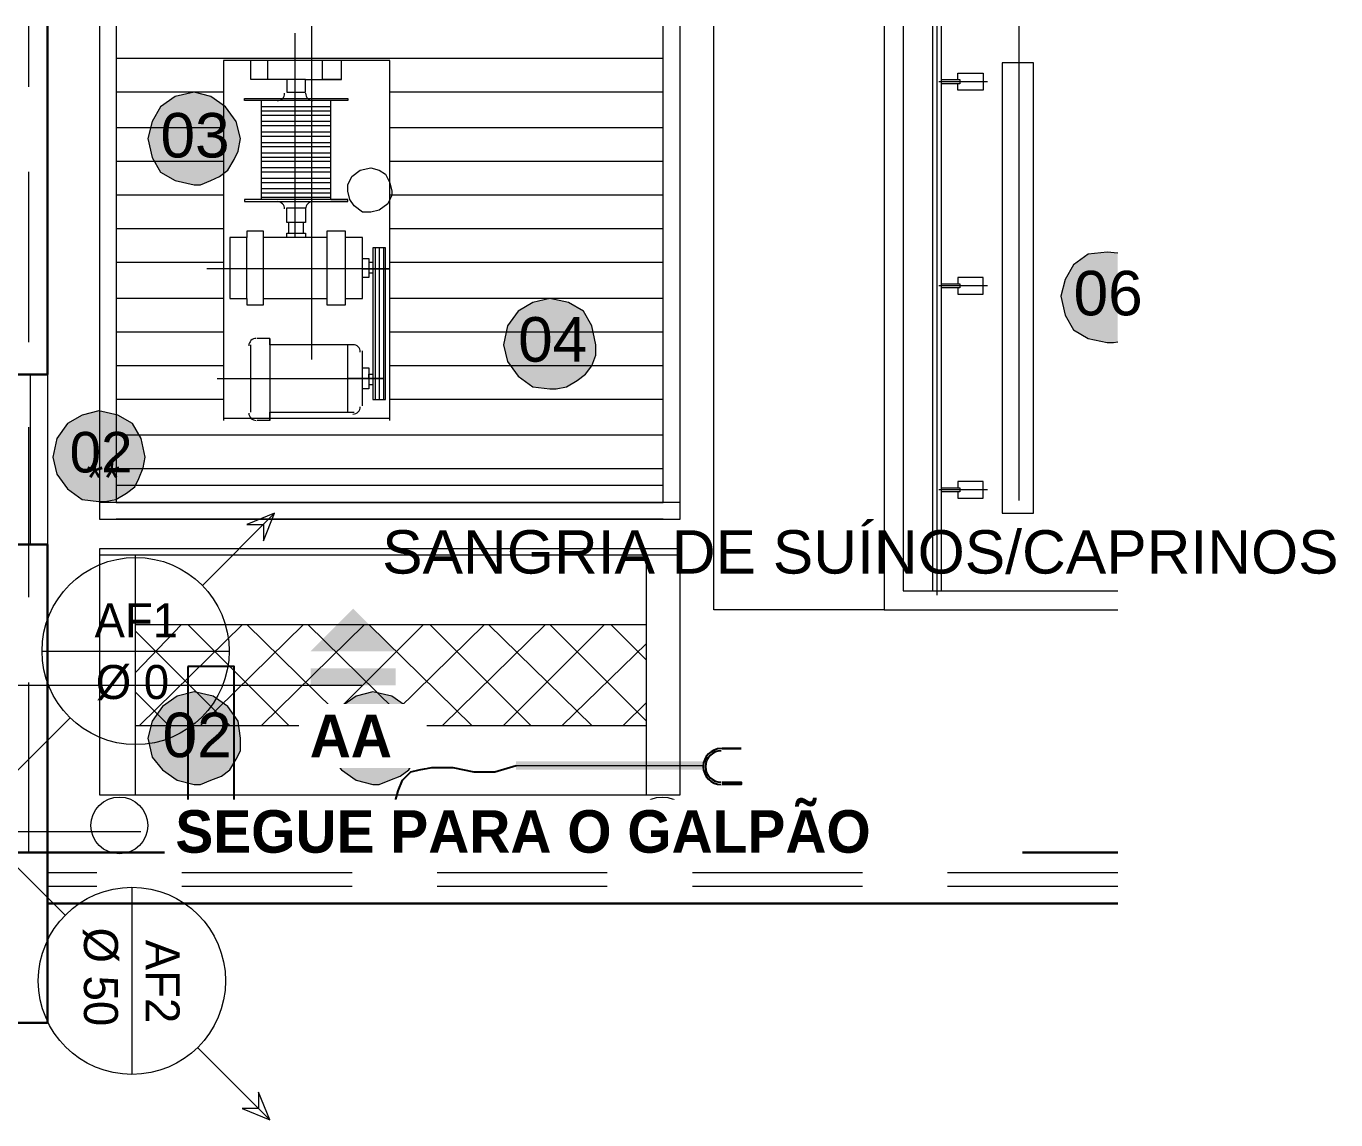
# Model space of a CAD drawing. Header units: metres. Extents: x 149 to 429, y -3 to 162.
# Drawn here: x 237.993 to 241.841, y 98.534 to 101.747 of the extents above; entities that cross this region are included whole.
import ezdxf

# ---------------------------------------------------------------- set-up
doc = ezdxf.new("R2010")
doc.units = ezdxf.units.M
doc.linetypes.add('IMPORT-Dashed _3_', pattern=[0.75, 0.5, -0.25])
doc.layers.add('1053_ARQ_BASE_MATADOURO_dwg', color=7, linetype='Continuous', lineweight=5, true_color=0x767676)
for name, color, linetype, lineweight in [('A-ANNO-NOTE', 7, 'Continuous', 5), ('A-ESQ-PORTAS', 7, 'Continuous', 20), ('A-ESTRUTURA', 7, 'Continuous', 30), ('A-PAREDE', 7, 'Continuous', 30), ('A-TEXTO1', 7, 'Continuous', 5), ('A-VISTA03', 7, 'Continuous', 9), ('A_PROJEÇÃO', 7, 'IMPORT-Dashed _3_', 5), ('G-ANNO-SYMB', 7, 'Continuous', 5), ('G-ANNO-TEXT', 7, 'Continuous', 5), ('PDF_equip 1020', 7, 'Continuous', 5), ('PDF_equip inox', 7, 'Continuous', 5), ('PDF_EQUIPAMENTOS', 7, 'Continuous', 5), ('PDF_Text', 7, 'Continuous', 5)]:
    doc.layers.add(name, color=color, linetype=linetype, lineweight=lineweight)
doc.styles.add('Arial_1', font='arial.ttf', dxfattribs={"height": 0.1308})
doc.styles.add('Arial_2', font='arial.ttf', dxfattribs={"height": 0.09156})
doc.styles.add('Arial_3', font='arial.ttf', dxfattribs={"height": 0.119028})
doc.styles.add('Arial_5', font='arial.ttf', dxfattribs={"height": 0.1275})
doc.styles.add('Century Gothic_6', font='GOTHIC.TTF', dxfattribs={"height": 0.1})
doc.styles.add('Century Gothic_B_2', font='GOTHICB.TTF', dxfattribs={"height": 0.125})

# ---------------------------------------------------------------- blocks, each defined once
blk = doc.blocks.new('1053_ARQ_BASE_MATADOURO_dwg_arq geral tgov-4039641-SERINGA SUÍNOS')
at = {"layer": 'A-ESQ-PORTAS', "color": 253, "true_color": 0xaaaaaa}
blk.add_line((29.4296, 17.0382), (29.4296, 17.5382), dxfattribs=at)
at = {"layer": 'A-ESTRUTURA', "color": 253, "true_color": 0xaaaaaa, "flags": 128}
blk.add_lwpolyline([(29.2796, 15.6332), (29.2796, 16.1332), (29.4796, 16.1332), (29.4796, 15.6332)], close=True, dxfattribs=at)
at = {"layer": 'A-PAREDE', "color": 253, "true_color": 0xaaaaaa}
blk.add_line((29.4796, 15.9832), (32.6243, 15.9832), dxfattribs=at)
at = {"layer": 'A-PAREDE', "color": 253, "true_color": 0xaaaaaa, "flags": 128}
for points in [[(29.4796, 18.5614), (29.4796, 17.5382), (29.3296, 17.5382), (29.3296, 18.5614)], [(29.3296, 16.1332), (29.3296, 17.0382), (29.4796, 17.0382), (29.4796, 16.1332), (32.6243, 16.1332)]]:
    blk.add_lwpolyline(points, dxfattribs=at)
at = {"layer": 'A-VISTA03', "color": 253, "true_color": 0xaaaaaa}
blk.add_line((29.4796, 17.5382), (29.4796, 17.0382), dxfattribs=at)
at = {"layer": 'A_PROJEÇÃO', "color": 253, "true_color": 0xaaaaaa}
for p, q in [((29.4246, 16.1332), (29.4246, 18.5614)), ((32.6243, 16.0732), (29.4796, 16.0732)), ((32.6243, 16.0332), (29.4796, 16.0332))]:
    blk.add_line(p, q, dxfattribs=at)
at = {"layer": 'A-TEXTO1', "insert": (30.4627, 17.0804), "char_height": 0.1275, "width": 3.354465, "attachment_point": 1, "line_spacing_factor": 0.941778, "style": 'Arial_5'}
blk.add_mtext('SANGRIA DE SUÍNOS/CAPRINOS', dxfattribs=at)
blk = doc.blocks.new('1053_ARQ_BASE_MATADOURO_dwg_ARQ GALPAO TGOV-4039645-SERINGA SUÍNOS')
at = {"layer": 'PDF_EQUIPAMENTOS', "true_color": 0xe2e2e2}
blk.add_hatch(color=254, dxfattribs=at).paths.add_polyline_path([(-10.9861, 6.5208), (-10.6585, 6.5208), (-10.6585, 6.5455), (-11.2087, 6.5455), (-11.2087, 6.5208), (-11.1098, 6.5208)])
at = {"layer": 'PDF_Text', "true_color": 0xe2e2e2}
h = blk.add_hatch(color=254, dxfattribs=at)
h.paths.add_polyline_path([(-11.6291, 6.4775), (-11.6105, 6.4775), (-11.5487, 6.5022), (-11.524, 6.5208), (-11.5054, 6.5517), (-11.4931, 6.5764), (-11.4931, 6.6135), (-11.4993, 6.663), (-11.5302, 6.7062), (-11.5735, 6.7372), (-11.6291, 6.7495), (-11.6786, 6.7372), (-11.7218, 6.7062), (-11.7527, 6.663), (-11.7589, 6.6135), (-11.7527, 6.5579), (-11.7218, 6.5208), (-11.6786, 6.4899)])
h.paths.add_polyline_path([(-12.1546, 6.4775), (-12.1361, 6.4775), (-12.0742, 6.5022), (-12.0495, 6.5208), (-12.031, 6.5517), (-12.0186, 6.5764), (-12.0186, 6.6135), (-12.0248, 6.663), (-12.0557, 6.7062), (-12.099, 6.7372), (-12.1546, 6.7495), (-12.2041, 6.7372), (-12.2473, 6.7062), (-12.2782, 6.663), (-12.2906, 6.6135), (-12.2782, 6.5579), (-12.2473, 6.5208), (-12.2041, 6.4899)])
h.paths.add_polyline_path([(-11.0912, 7.6398), (-11.0603, 7.646), (-11.0294, 7.6645), (-11.0047, 7.6831), (-10.9861, 7.7078), (-10.9738, 7.7387), (-10.9738, 7.7696), (-10.9861, 7.8253), (-11.0109, 7.8685), (-11.0541, 7.8933), (-11.1098, 7.9056), (-11.1592, 7.8933), (-11.2025, 7.8685), (-11.2334, 7.8253), (-11.2458, 7.7696), (-11.2334, 7.7202), (-11.2025, 7.6769), (-11.1592, 7.646), (-11.1098, 7.6398)])
h.paths.add_polyline_path([(-9.4714, 7.7758), (-9.4529, 7.7758), (-9.4405, 7.7783), (-9.4405, 8.0382), (-9.4714, 8.0416), (-9.5271, 8.0355), (-9.5704, 8.0046), (-9.5951, 7.9613), (-9.6074, 7.9118), (-9.5951, 7.8562), (-9.5704, 7.8129), (-9.5271, 7.7882)])
h.paths.add_polyline_path([(-12.1361, 8.2395), (-12.1051, 8.2518), (-12.0804, 8.2642), (-12.0557, 8.2828), (-12.0371, 8.3137), (-12.0248, 8.3384), (-12.0186, 8.3755), (-12.031, 8.425), (-12.0619, 8.4682), (-12.1051, 8.4991), (-12.1546, 8.5115), (-12.2102, 8.4991), (-12.2535, 8.4682), (-12.2782, 8.425), (-12.2906, 8.3755), (-12.2782, 8.3199), (-12.2535, 8.2766), (-12.2102, 8.2518), (-12.1546, 8.2395)])
blk.add_hatch(color=254, dxfattribs=at).paths.add_polyline_path([(-12.4156, 7.3089), (-12.3847, 7.3151), (-12.3537, 7.3337), (-12.329, 7.3522), (-12.3166, 7.3769), (-12.3043, 7.4079), (-12.2981, 7.4388), (-12.3105, 7.4944), (-12.3352, 7.5377), (-12.3785, 7.5624), (-12.4341, 7.5748), (-12.4836, 7.5624), (-12.5269, 7.5377), (-12.5578, 7.4944), (-12.5701, 7.4388), (-12.5578, 7.3893), (-12.5269, 7.346), (-12.4836, 7.3151), (-12.4341, 7.3089)])
at = {"layer": 'PDF_equip 1020', "color": 253, "lineweight": 9, "true_color": 0xaaaaaa}
for p, q in [((-12.3833, 8.7055), (-12.3833, 7.3059)), ((-10.7759, 8.6104), (-12.3833, 8.6104)), ((-12.068, 8.5115), (-12.3833, 8.5115)), ((-10.7759, 8.5115), (-11.5796, 8.5115)), ((-12.068, 8.4064), (-12.3833, 8.4064)), ((-10.7759, 8.4064), (-11.5796, 8.4064)), ((-12.068, 8.3075), (-12.3833, 8.3075)), ((-10.7759, 8.3075), (-11.5796, 8.3075)), ((-12.068, 8.2086), (-12.3833, 8.2086)), ((-10.7759, 8.2086), (-11.5796, 8.2086)), ((-12.068, 8.1097), (-12.3833, 8.1097)), ((-10.7759, 8.1097), (-11.5796, 8.1097)), ((-12.068, 8.0107), (-12.3833, 8.0107)), ((-10.7759, 8.0107), (-11.5796, 8.0107)), ((-12.068, 7.9056), (-12.3833, 7.9056)), ((-10.7759, 7.9056), (-11.5796, 7.9056)), ((-12.068, 7.8067), (-12.3833, 7.8067)), ((-10.7759, 7.8067), (-11.5796, 7.8067)), ((-12.068, 7.7078), (-12.3833, 7.7078)), ((-10.7759, 7.7078), (-11.5796, 7.7078)), ((-12.068, 7.6089), (-12.3833, 7.6089)), ((-10.7759, 7.5038), (-12.3833, 7.5038)), ((-10.7759, 7.4049), (-12.3833, 7.4049)), ((-10.7759, 7.3554), (-12.3833, 7.3554)), ((-10.7265, 7.3059), (-12.4328, 7.3059)), ((-10.7759, 7.2565), (-12.3833, 7.2565))]:
    blk.add_line(p, q, dxfattribs=at)
at = {"layer": 'PDF_equip 1020', "color": 253, "true_color": 0xaaaaaa}
for p, q in [((-11.8578, 8.19), (-11.8578, 8.6846)), ((-11.9382, 8.5486), (-11.9382, 8.6042)), ((-11.9568, 8.1962), (-11.9568, 8.4868)), ((-11.7527, 8.4682), (-11.9568, 8.4682)), ((-11.7527, 8.1962), (-11.7527, 8.4868)), ((-11.7527, 8.4559), (-11.9568, 8.4559)), ((-11.7527, 8.4435), (-11.9568, 8.4435)), ((-11.7527, 8.425), (-11.9568, 8.425)), ((-11.7527, 8.4126), (-11.9568, 8.4126)), ((-11.7527, 8.394), (-11.9568, 8.394)), ((-11.7527, 8.3817), (-11.9568, 8.3817)), ((-11.7527, 8.3631), (-11.9568, 8.3631)), ((-11.7527, 8.3508), (-11.9568, 8.3508)), ((-11.7527, 8.3322), (-11.9568, 8.3322)), ((-11.7527, 8.3199), (-11.9568, 8.3199)), ((-11.7527, 8.3075), (-11.9568, 8.3075)), ((-11.7527, 8.2889), (-11.9568, 8.2889)), ((-11.7527, 8.2766), (-11.9568, 8.2766)), ((-11.7527, 8.258), (-11.9568, 8.258)), ((-11.7527, 8.2457), (-11.9568, 8.2457)), ((-11.7527, 8.2271), (-11.9568, 8.2271)), ((-11.7527, 8.2148), (-11.9568, 8.2148)), ((-11.7527, 8.2024), (-11.9568, 8.2024)), ((-11.8764, 8.0973), (-11.8764, 8.1282)), ((-11.7651, 8.0849), (-11.9506, 8.0849)), ((-11.6291, 8.0107), (-11.6415, 8.0107)), ((-11.6291, 7.9798), (-11.6415, 7.9798)), ((-11.9506, 7.9056), (-11.7651, 7.9056)), ((-11.932, 7.7882), (-11.9691, 7.7882)), ((-11.9877, 7.5718), (-11.9877, 7.7696)), ((-11.7033, 7.5718), (-11.7033, 7.7696)), ((-11.66, 7.5903), (-11.66, 7.7511)), ((-11.6415, 7.6522), (-11.6291, 7.6522)), ((-10.7759, 7.6089), (-11.5796, 7.6089)), ((-11.5796, 7.5532), (-12.068, 7.5532)), ((-11.932, 7.5471), (-11.9691, 7.5471)), ((-10.7265, 7.1514), (-12.4328, 7.1514)), ((-12.3277, 7.1514), (-12.3277, 6.4466)), ((-10.8254, 6.4466), (-10.8254, 7.1514)), ((-12.3277, 6.9474), (-10.8254, 6.9474)), ((-12.1917, 6.9474), (-12.3277, 6.8052)), ((-12.3277, 6.9288), (-12.0495, 6.6506)), ((-12.0124, 6.9474), (-12.3153, 6.6506)), ((-12.1731, 6.9474), (-11.8764, 6.6506)), ((-11.8331, 6.9474), (-12.1361, 6.6506)), ((-12, 6.9474), (-11.6971, 6.6506)), ((-11.6538, 6.9474), (-11.9568, 6.6506)), ((-11.8207, 6.9474), (-11.5178, 6.6506)), ((-11.4807, 6.9474), (-11.7775, 6.6506)), ((-11.6415, 6.9474), (-11.3385, 6.6506)), ((-11.3014, 6.9474), (-11.6044, 6.6506)), ((-11.4622, 6.9474), (-11.1654, 6.6506)), ((-11.1221, 6.9474), (-11.4251, 6.6506)), ((-11.2891, 6.9474), (-10.9861, 6.6506)), ((-10.949, 6.9474), (-11.2458, 6.6506)), ((-11.1098, 6.9474), (-10.8254, 6.663)), ((-10.9305, 6.9474), (-10.8254, 6.8423)), ((-10.8254, 6.8917), (-11.0727, 6.6506)), ((-12.3277, 6.7495), (-12.2288, 6.6506)), ((-10.8254, 6.7186), (-10.8934, 6.6506)), ((-12.3277, 6.6506), (-10.8254, 6.6506))]:
    blk.add_line(p, q, dxfattribs=at)
at = {"layer": 'PDF_equip 1020', "color": 253, "lineweight": 9, "true_color": 0xaaaaaa, "flags": 128}
for points in [[(-12.4328, 8.7055), (-12.4328, 7.2565), (-10.7265, 7.2565), (-10.7265, 8.7055)], [(-12.3833, 7.3059), (-10.7759, 7.3059), (-10.7759, 8.7055)], [(-10.1268, 6.9906), (-10.6275, 6.9906), (-10.6275, 8.7055)]]:
    blk.add_lwpolyline(points, dxfattribs=at)
at = {"layer": 'PDF_equip 1020', "color": 253, "true_color": 0xaaaaaa, "flags": 128}
for points in [[(-11.5796, 7.5471), (-11.5796, 8.6042), (-12.068, 8.6042), (-12.068, 7.5471)], [(-11.8826, 8.5486), (-11.9877, 8.5486), (-11.9877, 8.6042)], [(-11.8269, 8.5486), (-11.7218, 8.5486), (-11.7218, 8.6042)], [(-11.7218, 8.5486), (-11.7775, 8.5486), (-11.7775, 8.6042)], [(-11.8022, 8.19), (-11.7033, 8.19), (-11.7033, 8.1962), (-12.0062, 8.1962), (-12.0062, 8.19), (-11.9073, 8.19), (-11.8269, 8.19)], [(-11.8826, 8.0849), (-11.8826, 8.0973), (-11.8269, 8.0973), (-11.8269, 8.0849), (-11.8578, 8.0849), (-11.8578, 8.19), (-11.7033, 8.19), (-11.7527, 8.19)], [(-11.8578, 8.0973), (-11.8331, 8.0973), (-11.8331, 8.1282)], [(-12, 7.9056), (-12, 7.8871), (-11.9506, 7.8871), (-11.9506, 8.1035), (-12, 8.1035), (-12, 8.0849)], [(-11.7095, 7.9056), (-11.6786, 7.9056), (-11.66, 7.9056), (-11.66, 8.0849), (-11.7095, 8.0849)], [(-11.6291, 8.054), (-11.6291, 7.8438), (-11.6291, 7.6089), (-11.592, 7.6089), (-11.592, 7.8438), (-11.592, 8.054), (-11.6291, 8.054), (-11.6291, 7.9922)], [(-11.6229, 8.054), (-11.6229, 7.8438), (-11.6229, 7.6089)], [(-11.6105, 8.054), (-11.6105, 7.8438), (-11.6105, 7.6089)], [(-11.5982, 8.054), (-11.5982, 7.8438), (-11.5982, 7.6089)], [(-11.66, 8.0231), (-11.6415, 8.0231), (-11.6415, 7.9675), (-11.66, 7.9675)], [(-11.66, 7.9922), (-11.5796, 7.9922), (-12.1175, 7.9922)], [(-11.6847, 7.7696), (-11.932, 7.7696), (-11.932, 7.7882), (-11.932, 7.5718), (-11.932, 7.5471), (-11.932, 7.5718), (-11.6847, 7.5718)], [(-12.0866, 7.6707), (-11.5982, 7.6707), (-11.7033, 7.6707), (-11.66, 7.6707), (-11.66, 7.7016), (-11.6415, 7.7016), (-11.6415, 7.6398), (-11.66, 7.6398)], [(-11.6415, 7.6893), (-11.6415, 7.6707), (-11.6415, 7.6831), (-11.6291, 7.6831)]]:
    blk.add_lwpolyline(points, dxfattribs=at)
at = {"layer": 'PDF_equip 1020', "color": 253, "lineweight": 9, "true_color": 0xaaaaaa, "flags": 128}
blk.add_lwpolyline([(-9.7806, 7.275), (-9.6878, 7.275), (-9.6878, 8.5981), (-9.7806, 8.5981)], close=True, dxfattribs=at)
at = {"layer": 'PDF_equip 1020', "color": 253, "true_color": 0xaaaaaa, "flags": 128}
for points in [[(-11.8826, 8.5115), (-11.8269, 8.5115), (-11.8269, 8.5486), (-11.8826, 8.5486)], [(-12.0062, 8.493), (-11.8022, 8.493), (-11.7033, 8.493), (-11.7033, 8.4868), (-12.0062, 8.4868)], [(-11.6353, 8.1591), (-11.66, 8.1591), (-11.6847, 8.1777), (-11.6971, 8.1962), (-11.7033, 8.2209), (-11.7033, 8.2395), (-11.6909, 8.2642), (-11.6662, 8.2828), (-11.6353, 8.2889), (-11.6105, 8.2828), (-11.592, 8.2704), (-11.5796, 8.2457), (-11.5735, 8.2209), (-11.5735, 8.2086), (-11.5858, 8.1838), (-11.6105, 8.1653)], [(-11.8826, 8.1715), (-11.8269, 8.1715), (-11.8269, 8.1282), (-11.8826, 8.1282)], [(-12.0495, 8.0849), (-12.0495, 7.9056), (-12, 7.9056), (-12, 8.0849)], [(-11.7095, 8.1035), (-11.7651, 8.1035), (-11.7651, 7.8871), (-11.7095, 7.8871)], [(-10.7265, 7.1699), (-12.4328, 7.1699), (-12.4328, 7.1514), (-12.4328, 6.4466), (-10.7265, 6.4466), (-10.7265, 7.1514)]]:
    blk.add_lwpolyline(points, close=True, dxfattribs=at)
at = {"layer": 'PDF_equip 1020', "color": 253, "true_color": 0xaaaaaa}
for centre in [(-12.3741, 6.3569), (-10.779, 6.3569)]:
    blk.add_circle(centre, 0.0835, dxfattribs=at)
for centre, start, end in [((-11.9104, 8.5084), 269.9999, 0.0001), ((-11.8053, 8.5084), 179.9999, 270.0001), ((-11.9104, 8.1684), 359.9999, 90.0001), ((-11.8053, 8.1684), 89.9999, 180.0001), ((-11.9722, 7.7665), 89.9999, 180.0001), ((-11.6878, 7.748), 359.9999, 90.0001), ((-11.6878, 7.5872), 269.9999, 0.0001), ((-11.9722, 7.5687), 179.9999, 270.0001)]:
    blk.add_arc(centre, 0.0216, start, end, dxfattribs=at)
at = {"layer": 'PDF_equip inox', "color": 253, "lineweight": 9, "true_color": 0xaaaaaa}
for p, q in [((-9.9846, 8.7055), (-9.9846, 7.0463)), ((-9.9722, 8.7055), (-9.9722, 7.0339)), ((-9.9598, 8.7055), (-9.9598, 7.0463)), ((-9.8238, 8.5424), (-9.966, 8.5424)), ((-9.8238, 7.9427), (-9.966, 7.9427)), ((-9.8238, 7.343), (-9.966, 7.343))]:
    blk.add_line(p, q, dxfattribs=at)
at = {"layer": 'PDF_equip inox', "color": 253, "lineweight": 9, "true_color": 0xaaaaaa, "flags": 128}
for points in [[(-10.1268, 8.7055), (-10.1268, 6.9906), (-9.4405, 6.9906)], [(-10.0711, 8.7055), (-10.0711, 7.0463), (-9.4405, 7.0463)], [(-9.9598, 8.5486), (-9.9042, 8.5486), (-9.9042, 8.5362), (-9.9598, 8.5362)], [(-9.9104, 8.5486), (-9.9104, 8.5672), (-9.8362, 8.5672), (-9.8362, 8.5177), (-9.9104, 8.5177), (-9.9104, 8.5362)], [(-9.9104, 7.9365), (-9.9104, 7.918), (-9.8362, 7.918), (-9.8362, 7.9675), (-9.9104, 7.9675), (-9.9104, 7.9489)], [(-9.9598, 7.9489), (-9.9042, 7.9489), (-9.9042, 7.9365), (-9.9598, 7.9365)], [(-9.9104, 7.3369), (-9.9104, 7.3183), (-9.8362, 7.3183), (-9.8362, 7.3678), (-9.9104, 7.3678), (-9.9104, 7.3492)], [(-9.9598, 7.3492), (-9.9042, 7.3492), (-9.9042, 7.3369), (-9.9598, 7.3369)]]:
    blk.add_lwpolyline(points, dxfattribs=at)
at = {"layer": 'PDF_EQUIPAMENTOS', "color": 253, "true_color": 0xaaaaaa}
for p, q in [((-11.8084, 7.7263), (-11.8084, 8.7055)), ((-9.7311, 8.7055), (-9.7311, 7.3121)), ((-11.2087, 6.5331), (-10.6585, 6.5331))]:
    blk.add_line(p, q, dxfattribs=at)
at = {"layer": 'PDF_EQUIPAMENTOS', "color": 253, "lineweight": 25, "true_color": 0xaaaaaa, "flags": 128}
for points in [[(-12.1731, 6.8237), (-12.1731, 6.3291), (-12.0371, 6.3291), (-12.0371, 6.8237)], [(-10.5472, 6.5826), (-10.6028, 6.5826)]]:
    blk.add_lwpolyline(points, close=True, dxfattribs=at)
for points in [[(-12.0371, 6.3291), (-11.9877, 6.3044), (-11.9258, 6.2858), (-11.8888, 6.2797), (-11.8578, 6.2858), (-11.8393, 6.292), (-11.8331, 6.3044), (-11.8269, 6.3353), (-11.8269, 6.3662), (-11.8207, 6.3786), (-11.8084, 6.3848), (-11.7775, 6.3909), (-11.7404, 6.3848), (-11.6786, 6.3662), (-11.6476, 6.36), (-11.6167, 6.36), (-11.592, 6.3662), (-11.5735, 6.3909), (-11.5549, 6.459), (-11.5425, 6.4899), (-11.5178, 6.5146), (-11.4931, 6.5208), (-11.456, 6.527), (-11.3942, 6.527), (-11.3323, 6.5146), (-11.2705, 6.5146), (-11.2087, 6.5331)], [(-10.6028, 6.4837), (-10.5472, 6.4837), (-10.5472, 6.4775), (-10.6028, 6.4775)]]:
    blk.add_lwpolyline(points, dxfattribs=at)
at = {"layer": 'PDF_EQUIPAMENTOS', "color": 253, "lineweight": 25, "true_color": 0xaaaaaa}
for radius in [0.0526, 0.0464]:
    blk.add_arc((-10.6059, 6.5301), radius, 90, 270, dxfattribs=at)
at = {"layer": 'PDF_Text', "color": 253, "true_color": 0xaaaaaa, "flags": 128}
for points in [[(-12.0186, 8.3755), (-12.031, 8.425), (-12.0619, 8.4682), (-12.1051, 8.4991), (-12.1546, 8.5115), (-12.2102, 8.4991), (-12.2535, 8.4682), (-12.2782, 8.425), (-12.2906, 8.3755), (-12.2782, 8.3199), (-12.2535, 8.2766), (-12.2102, 8.2518), (-12.1546, 8.2395), (-12.1361, 8.2395), (-12.1051, 8.2518), (-12.0804, 8.2642), (-12.0557, 8.2828), (-12.0371, 8.3137), (-12.0248, 8.3384)], [(-10.9738, 7.7696), (-10.9861, 7.8253), (-11.0109, 7.8685), (-11.0541, 7.8933), (-11.1098, 7.9056), (-11.1592, 7.8933), (-11.2025, 7.8685), (-11.2334, 7.8253), (-11.2458, 7.7696), (-11.2334, 7.7202), (-11.2025, 7.6769), (-11.1592, 7.646), (-11.1098, 7.6398), (-11.0912, 7.6398), (-11.0603, 7.646), (-11.0294, 7.6645), (-11.0047, 7.6831), (-10.9861, 7.7078), (-10.9738, 7.7387)], [(-12.2981, 7.4388), (-12.3105, 7.4944), (-12.3352, 7.5377), (-12.3785, 7.5624), (-12.4341, 7.5748), (-12.4836, 7.5624), (-12.5269, 7.5377), (-12.5578, 7.4944), (-12.5701, 7.4388), (-12.5578, 7.3893), (-12.5269, 7.346), (-12.4836, 7.3151), (-12.4341, 7.3089), (-12.4156, 7.3089), (-12.3847, 7.3151), (-12.3537, 7.3337), (-12.329, 7.3522), (-12.3166, 7.3769), (-12.3043, 7.4079)], [(-12.0186, 6.6135), (-12.0248, 6.663), (-12.0557, 6.7062), (-12.099, 6.7372), (-12.1546, 6.7495), (-12.2041, 6.7372), (-12.2473, 6.7062), (-12.2782, 6.663), (-12.2906, 6.6135), (-12.2782, 6.5579), (-12.2473, 6.5208), (-12.2041, 6.4899), (-12.1546, 6.4775), (-12.1361, 6.4775), (-12.1051, 6.4899), (-12.0742, 6.5022), (-12.0495, 6.5208), (-12.031, 6.5517), (-12.0186, 6.5764)], [(-11.4931, 6.6135), (-11.4993, 6.663), (-11.5302, 6.7062), (-11.5735, 6.7372), (-11.6291, 6.7495), (-11.6786, 6.7372), (-11.7218, 6.7062), (-11.7527, 6.663), (-11.7589, 6.6135), (-11.7527, 6.5579), (-11.7218, 6.5208), (-11.6786, 6.4899), (-11.6291, 6.4775), (-11.6105, 6.4775), (-11.5796, 6.4899), (-11.5487, 6.5022), (-11.524, 6.5208), (-11.5054, 6.5517), (-11.4931, 6.5764)]]:
    blk.add_lwpolyline(points, close=True, dxfattribs=at)
blk.add_lwpolyline([(-9.4405, 8.0382), (-9.4714, 8.0416), (-9.5271, 8.0355), (-9.5704, 8.0046), (-9.5951, 7.9613), (-9.6074, 7.9118), (-9.5951, 7.8562), (-9.5704, 7.8129), (-9.5271, 7.7882), (-9.4714, 7.7758), (-9.4529, 7.7758), (-9.4405, 7.7783)], dxfattribs=at)
at = {"layer": 'PDF_Text', "attachment_point": 1, "line_spacing_factor": 0.941778}
for s, insert, char_height, width, style in [('03', (-12.2535, 8.4504), 0.1308, 0.243392, 'Arial_1'), ('06', (-9.5704, 7.9866), 0.1308, 0.243392, 'Arial_1'), ('04', (-11.2025, 7.8506), 0.1308, 0.243392, 'Arial_1'), ('02', (-12.5204, 7.5132), 0.11903, 0.221496, 'Arial_3'), ('**', (-12.4711, 7.4246), 0.09156, 0.118819, 'Arial_2'), ('02', (-12.2473, 6.6883), 0.1308, 0.243392, 'Arial_1'), ('01', (-11.7218, 6.6883), 0.1308, 0.243392, 'Arial_1')]:
    blk.add_mtext(s, dxfattribs=dict(at, insert=insert, char_height=char_height, width=width, style=style))
blk = doc.blocks.new('1053_ARQ_BASE_MATADOURO_dwg-3625622-SERINGA SUÍNOS')
for name, p in [('1053_ARQ_BASE_MATADOURO_dwg_arq geral tgov-4039641-SERINGA SUÍNOS', (130.2098, 83.186)), ('1053_ARQ_BASE_MATADOURO_dwg_ARQ GALPAO TGOV-4039645-SERINGA SUÍNOS', (172.2746, 93.0419))]:
    blk.add_blockref(name, p)
blk = doc.blocks.new('Corte - Padrão-73413-SERINGA SUÍNOS')
at = {"layer": 'G-ANNO-SYMB'}
for points in [[(0.0005, 0.0045), (0.003, 0.002), (-0.002, 0.002)], [(-0.002, 0.001), (0.003, 0.001), (0.003, 0), (-0.002, 0)]]:
    blk.add_hatch(color=256, dxfattribs=at).paths.add_polyline_path(points)
blk = doc.blocks.new('Marcador de Tubulação Circular Century 2 - Sobe-874581-SERINGA SUÍNOS')
at = {"layer": 'A-ANNO-NOTE'}
for p, q in [((0.011459, 0.006828), (0.007216, 0.002585)), ((0.011459, 0.006828), (0.009837, 0.006173)), ((0.009837, 0.006173), (0.010803, 0.006173)), ((0.010803, 0.005207), (0.011459, 0.006828)), ((0.010803, 0.006173), (0.010803, 0.005207)), ((-0.002208, -0.001269), (0.008792, -0.001269)), ((-0.004786, -0.009416), (-0.000562, -0.005193))]:
    blk.add_line(p, q, dxfattribs=at)
blk.add_circle((0.003292, -0.001269), 0.0055, dxfattribs=at)

msp = doc.modelspace()

# ---------------------------------------------------------------- linework, layer by layer
at = {"layer": 'G-ANNO-SYMB'}
msp.add_line((228.1317, 99.8108), (238.9793, 99.8108), dxfattribs=at)
at = {"layer": 'G-ANNO-TEXT', "color": 5, "true_color": 0x0000ff}
msp.add_line((237.8935, 99.3812), (238.3298, 99.3812), dxfattribs=at)

# ---------------------------------------------------------------- block references
at = {"layer": '1053_ARQ_BASE_MATADOURO_dwg', "color": 253, "true_color": 0xaaaaaa}
msp.add_blockref('1053_ARQ_BASE_MATADOURO_dwg-3625622-SERINGA SUÍNOS', (78.3666, 0), dxfattribs=at)
at = {"layer": 'A-ANNO-NOTE', "xscale": 50, "yscale": 50, "zscale": 50}
msp.add_blockref('Marcador de Tubulação Circular Century 2 - Sobe-874581-SERINGA SUÍNOS', (238.1501, 99.9748), dxfattribs=at)
at = {"layer": 'G-ANNO-SYMB', "extrusion": (0, 0, -1), "xscale": 49.99999999999998, "yscale": 49.99999999999998, "zscale": 49.99999999999998}
msp.add_blockref('Corte - Padrão-73413-SERINGA SUÍNOS', (-238.9793, 99.8108), dxfattribs=at)

# ---------------------------------------------------------------- texts
at = {"layer": 'A-ANNO-NOTE', "char_height": 0.1, "attachment_point": 1, "style": 'Century Gothic_6'}
for s, insert, width in [('AF1', (238.1941, 100.0515), 0.296624), ('Ø 0', (238.1976, 99.8703), 0.292616)]:
    msp.add_mtext(s, dxfattribs=dict(at, insert=insert, width=width))
at = {"layer": 'A-ANNO-NOTE', "char_height": 0.1, "attachment_point": 1, "rotation": 270, "style": 'Century Gothic_6'}
for s, insert, width in [('Ø 50', (238.2628, 99.0988), 0.388818), ('AF2', (238.444, 99.0629), 0.296624)]:
    msp.add_mtext(s, dxfattribs=dict(at, insert=insert, width=width))

# ---------------------------------------------------------------- next in the draw order: texts
at = {"layer": 'G-ANNO-TEXT', "color": 5, "true_color": 0x0000ff, "char_height": 0.125, "attachment_point": 1, "style": 'Century Gothic_B_2', "bg_fill": 3, "box_fill_scale": 1.25, "bg_fill_color": 256, "bg_fill_true_color": 13158600, "bg_fill_transparency": 0}
for s, insert, width in [('AA', (238.8264, 99.7244), 0.312658), ('SEGUE PARA O GALPÃO', (238.4314, 99.4437), 2.457172)]:
    msp.add_mtext(s, dxfattribs=dict(at, insert=insert, width=width))

# ---------------------------------------------------------------- next in the draw order: block references
at = {"layer": 'A-ANNO-NOTE', "xscale": 50, "yscale": 50, "zscale": 50, "rotation": 269.9999999999997}
msp.add_blockref('Marcador de Tubulação Circular Century 2 - Sobe-874581-SERINGA SUÍNOS', (238.3673, 99.1068), dxfattribs=at)

doc.saveas('drawing.dxf')
